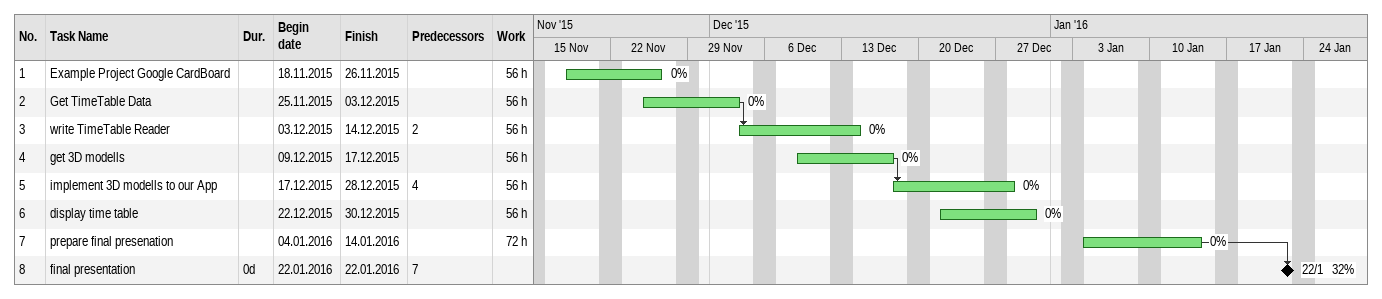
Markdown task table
| ID | Task | Duration | Start | Finish | Predecessors | % complete | Work (h) |
|---|---|---|---|---|---|---|---|
| 1 | Example Project Google CardBoard |  | 2015-11-18 | 2015-11-26 |  | 0 | 56 |
| 2 | Get TimeTable Data |  | 2015-11-25 | 2015-12-03 |  | 0 | 56 |
| 3 | write TimeTable Reader |  | 2015-12-03 | 2015-12-14 | 2 | 0 | 56 |
| 4 | get 3D modells |  | 2015-12-09 | 2015-12-17 |  | 0 | 56 |
| 5 | implement 3D modells to our App |  | 2015-12-17 | 2015-12-28 | 4 | 0 | 56 |
| 6 | display time table |  | 2015-12-22 | 2015-12-30 |  | 0 | 56 |
| 7 | prepare final presenation |  | 2016-01-04 | 2016-01-14 |  | 0 | 72 |
| 8 | final presentation | 0d | 2016-01-22 | 2016-01-22 | 7 | 32 |  |
